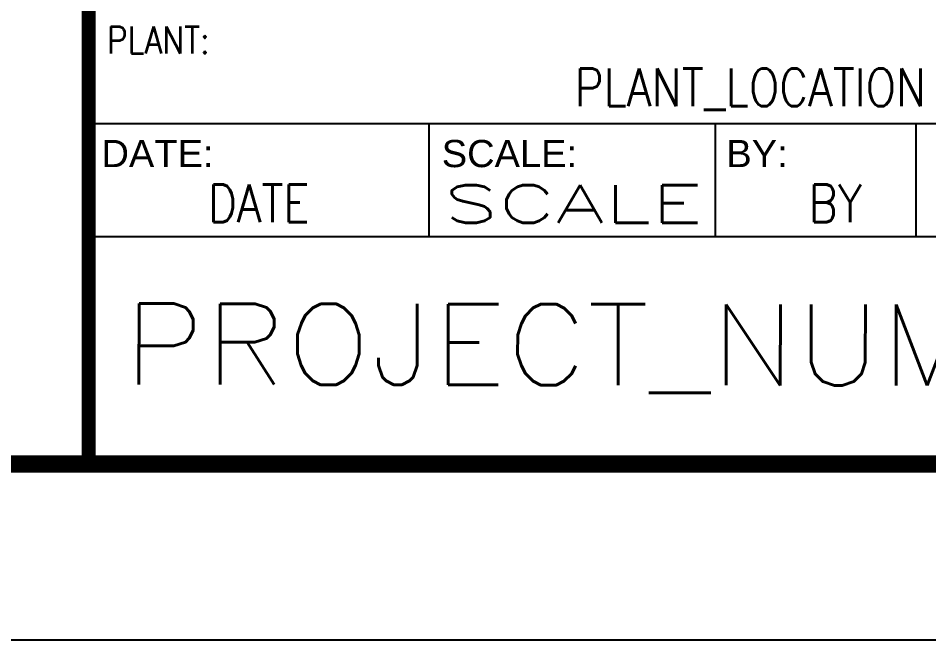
# Model space of a CAD drawing. Extents: x 0 to 17, y 0 to 11.
# Drawn here: x 14.767 to 16.062, y 0 to 0.884 of the extents above; entities that cross this region are included whole.
import ezdxf
from ezdxf.enums import TextEntityAlignment as Align

# ---------------------------------------------------------------- set-up
doc = ezdxf.new("R2010")
doc.units = 0
doc.header["$LTSCALE"] = 0.375
doc.header["$MEASUREMENT"] = 0
doc.layers.add('06 Text', color=7, linetype='Continuous')
doc.layers.add('26 Border', color=7, linetype='Continuous')
doc.styles.add('ROMAND', font='SIMPLEX8.shx')
doc.styles.add('ROMANS', font='romans.shx', dxfattribs={"width": 0.85})
doc.styles.get("Standard").update_dxf_attribs({"font": 'arial.ttf', "width": 0.85})

msp = doc.modelspace()

# ---------------------------------------------------------------- linework, layer by layer
at = {"layer": '26 Border'}
for p, q in [((14.8669, 0.7343), (16.7593, 0.7343)), ((15.3511, 0.7343), (15.3511, 0.5729)), ((15.7589, 0.5729), (15.7589, 0.7343)), ((16.0442, 0.5729), (16.0442, 0.7343)), ((16.7593, 0.5729), (14.8669, 0.5729)), ((16.25, 0.25), (0.25, 0.25)), ((0, 0), (17, 0))]:
    msp.add_line(p, q, dxfattribs=at)
for points, const_width in [([(0.25, 10.75), (16.75, 10.75), (16.75, 0.25), (0.25, 0.25)], 0.025), ([(16.75, 0.25), (14.8669, 0.25), (14.8669, 2.2251), (16.75, 2.2251)], 0.02)]:
    msp.add_lwpolyline(points, close=True, dxfattribs=dict(at, const_width=const_width))

# ---------------------------------------------------------------- texts
at = {"layer": '06 Text', "style": 'ROMANS', "width": 0.85}
msp.add_text('PLANT:', height=0.03874, dxfattribs=at).set_placement((14.8927, 0.8336))
at = {"layer": '06 Text'}
for s, p in [('DATE:', (14.8852, 0.6722)), ('SCALE:', (15.3693, 0.6722)), ('BY:', (15.7742, 0.6722))]:
    msp.add_text(s, height=0.03874, dxfattribs=at).set_placement(p)
at = {"layer": '06 Text', "style": 'ROMANS', "width": 0.85}
for tag, p in [('PLANT_LOCATION', (15.8084, 0.7857)), ('DATE', (15.109, 0.6208)), ('BY', (15.9296, 0.6208))]:
    msp.add_attdef(tag, text='', height=0.0536, dxfattribs=at).set_placement(p, align=Align.MIDDLE_CENTER)
at = {"layer": '06 Text', "style": 'ROMANS', "width": 1.503218}
msp.add_attdef('SCALE', text='', height=0.0536, dxfattribs=at).set_placement((15.372, 0.5931), (15.7409, 0.5931), align=Align.FIT)
at = {"layer": '06 Text', "style": 'ROMAND', "width": 0.993008, "flags": 8}
msp.add_attdef('PROJECT_NUMBER', text='', height=0.115, rotation=359.9195, dxfattribs=at).set_placement((14.9166, 0.3632), (16.461, 0.361), align=Align.FIT)

doc.saveas('drawing.dxf')
